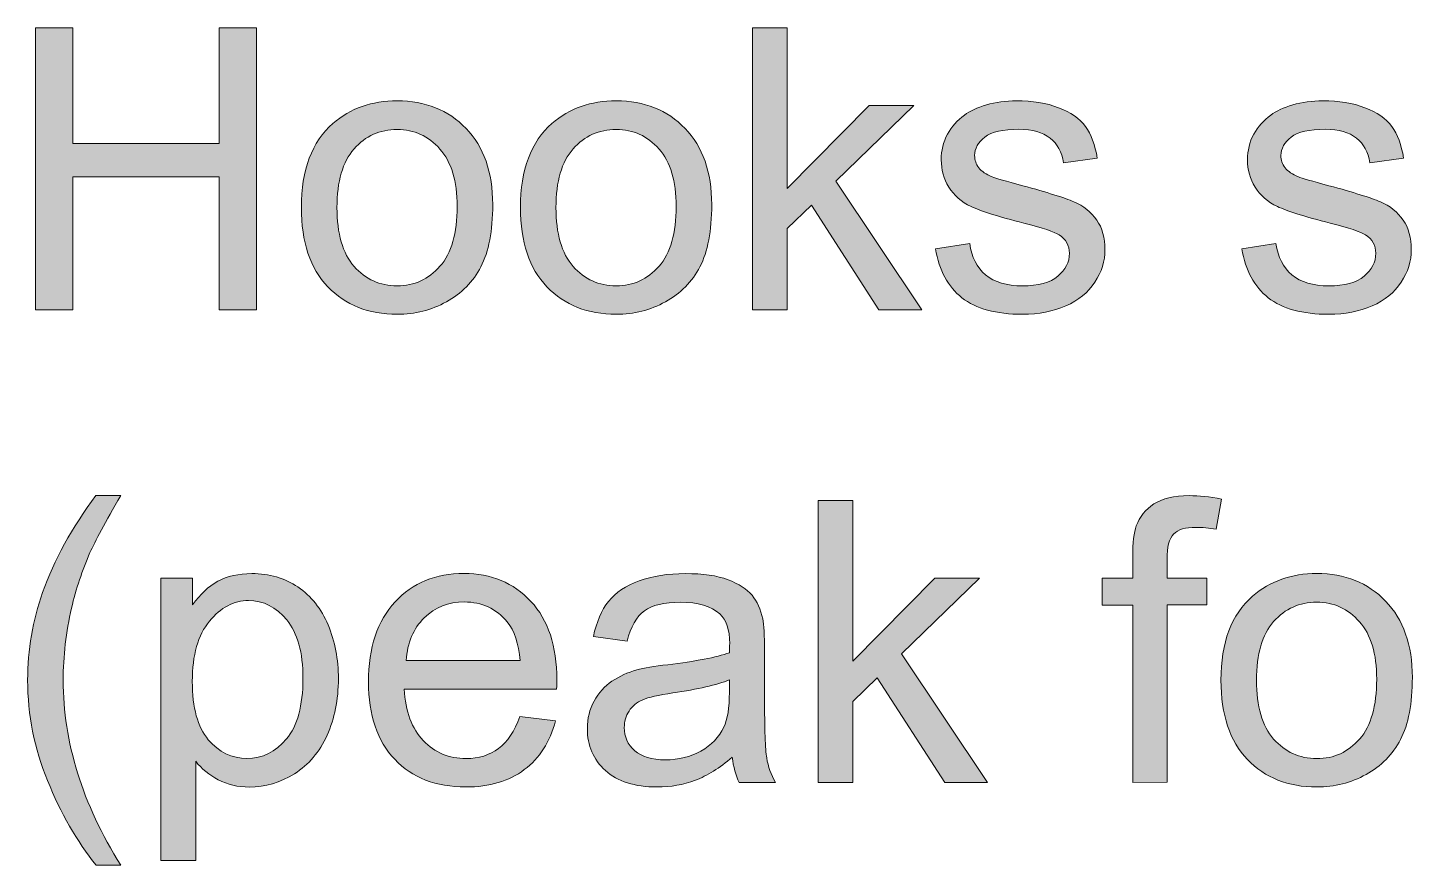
# Model space of a CAD drawing. Header units: inches. Extents: x 247 to 2765, y -1897 to -1110.
# Drawn here: x 1949.31 to 1964.19, y -1300.42 to -1291.42 of the extents above; entities that cross this region are included whole.
import ezdxf

# ---------------------------------------------------------------- set-up
doc = ezdxf.new("R2010")
doc.units = ezdxf.units.IN
doc.header["$MEASUREMENT"] = 0
doc.layers.add('Layer 1', color=7, linetype='Continuous')

# ---------------------------------------------------------------- blocks, each defined once
blk = doc.blocks.new('block 303')
at = {"layer": 'Layer 1', "true_color": 0x3cb54a}
h = blk.add_hatch(color=95, dxfattribs=at)
h.dxf.hatch_style = 2
h.paths.add_polyline_path([(1949.39, -1294.451), (1949.39, -1291.42), (1949.792, -1291.42), (1949.792, -1292.665), (1951.367, -1292.665), (1951.367, -1291.42), (1951.768, -1291.42), (1951.768, -1294.451), (1951.367, -1294.451), (1951.367, -1293.022), (1949.792, -1293.022), (1949.792, -1294.451)])
h = blk.add_hatch(color=95, dxfattribs=at)
h.dxf.hatch_style = 2
h.paths.add_polyline_path([(1957.098, -1294.451), (1957.098, -1291.42), (1957.471, -1291.42), (1957.471, -1293.148), (1958.351, -1292.255), (1958.833, -1292.255), (1957.993, -1293.07), (1958.917, -1294.451), (1958.458, -1294.451), (1957.732, -1293.328), (1957.47, -1293.58), (1957.47, -1294.451)])
h = blk.add_hatch(color=95, dxfattribs=at)
h.dxf.hatch_style = 2
edge = h.paths.add_edge_path()
edge.add_spline(control_points=[(1952.249, -1293.353), (1952.249, -1292.947), (1952.362, -1292.646), (1952.588, -1292.449), (1952.777, -1292.287), (1953.007, -1292.206), (1953.279, -1292.206), (1953.58, -1292.206), (1953.827, -1292.304), (1954.019, -1292.503), (1954.21, -1292.7), (1954.306, -1292.974), (1954.306, -1293.322), (1954.306, -1293.605), (1954.263, -1293.827), (1954.179, -1293.989), (1954.095, -1294.151), (1953.971, -1294.277), (1953.809, -1294.366), (1953.647, -1294.456), (1953.47, -1294.5), (1953.279, -1294.5), (1952.971, -1294.5), (1952.723, -1294.402), (1952.534, -1294.205), (1952.344, -1294.007), (1952.249, -1293.724), (1952.249, -1293.353)], knot_values=[0, 0, 0, 0, 1, 1, 1, 2, 2, 2, 3, 3, 3, 4, 4, 4, 5, 5, 5, 6, 6, 6, 7, 7, 7, 8, 8, 8, 9, 9, 9, 9], degree=3, periodic=1)
edge = h.paths.add_edge_path()
edge.add_spline(control_points=[(1952.632, -1293.353), (1952.632, -1293.634), (1952.693, -1293.845), (1952.815, -1293.985), (1952.938, -1294.124), (1953.092, -1294.195), (1953.279, -1294.195), (1953.463, -1294.195), (1953.617, -1294.124), (1953.739, -1293.984), (1953.863, -1293.843), (1953.923, -1293.629), (1953.923, -1293.341), (1953.923, -1293.069), (1953.862, -1292.864), (1953.738, -1292.724), (1953.615, -1292.584), (1953.462, -1292.514), (1953.279, -1292.514), (1953.092, -1292.514), (1952.938, -1292.583), (1952.815, -1292.723), (1952.693, -1292.862), (1952.632, -1293.072), (1952.632, -1293.353)], knot_values=[0, 0, 0, 0, 1, 1, 1, 2, 2, 2, 3, 3, 3, 4, 4, 4, 5, 5, 5, 6, 6, 6, 7, 7, 7, 8, 8, 8, 8], degree=3, periodic=1)
h = blk.add_hatch(color=95, dxfattribs=at)
h.dxf.hatch_style = 2
edge = h.paths.add_edge_path()
edge.add_spline(control_points=[(1954.604, -1293.353), (1954.604, -1292.947), (1954.717, -1292.646), (1954.943, -1292.449), (1955.131, -1292.287), (1955.362, -1292.206), (1955.633, -1292.206), (1955.935, -1292.206), (1956.182, -1292.304), (1956.373, -1292.503), (1956.565, -1292.7), (1956.66, -1292.974), (1956.66, -1293.322), (1956.66, -1293.605), (1956.618, -1293.827), (1956.533, -1293.989), (1956.449, -1294.151), (1956.325, -1294.277), (1956.163, -1294.366), (1956.002, -1294.456), (1955.824, -1294.5), (1955.633, -1294.5), (1955.326, -1294.5), (1955.078, -1294.402), (1954.888, -1294.205), (1954.699, -1294.007), (1954.604, -1293.724), (1954.604, -1293.353)], knot_values=[0, 0, 0, 0, 1, 1, 1, 2, 2, 2, 3, 3, 3, 4, 4, 4, 5, 5, 5, 6, 6, 6, 7, 7, 7, 8, 8, 8, 9, 9, 9, 9], degree=3, periodic=1)
edge = h.paths.add_edge_path()
edge.add_spline(control_points=[(1954.986, -1293.353), (1954.986, -1293.634), (1955.047, -1293.845), (1955.17, -1293.985), (1955.292, -1294.124), (1955.447, -1294.195), (1955.633, -1294.195), (1955.817, -1294.195), (1955.971, -1294.124), (1956.094, -1293.984), (1956.217, -1293.843), (1956.278, -1293.629), (1956.278, -1293.341), (1956.278, -1293.069), (1956.217, -1292.864), (1956.094, -1292.724), (1955.97, -1292.584), (1955.817, -1292.514), (1955.633, -1292.514), (1955.448, -1292.514), (1955.293, -1292.583), (1955.17, -1292.723), (1955.047, -1292.862), (1954.986, -1293.072), (1954.986, -1293.353)], knot_values=[0, 0, 0, 0, 1, 1, 1, 2, 2, 2, 3, 3, 3, 4, 4, 4, 5, 5, 5, 6, 6, 6, 7, 7, 7, 8, 8, 8, 8], degree=3, periodic=1)
h = blk.add_hatch(color=95, dxfattribs=at)
h.dxf.hatch_style = 2
edge = h.paths.add_edge_path()
edge.add_spline(control_points=[(1959.065, -1293.796), (1959.065, -1293.796), (1959.433, -1293.738), (1959.433, -1293.738), (1959.453, -1293.885), (1959.511, -1293.998), (1959.604, -1294.077), (1959.699, -1294.155), (1959.831, -1294.195), (1960, -1294.195), (1960.171, -1294.195), (1960.298, -1294.16), (1960.381, -1294.09), (1960.463, -1294.021), (1960.505, -1293.939), (1960.505, -1293.845), (1960.505, -1293.762), (1960.468, -1293.695), (1960.395, -1293.647), (1960.344, -1293.614), (1960.217, -1293.572), (1960.015, -1293.521), (1959.743, -1293.452), (1959.553, -1293.392), (1959.448, -1293.342), (1959.343, -1293.292), (1959.263, -1293.222), (1959.208, -1293.133), (1959.153, -1293.044), (1959.127, -1292.946), (1959.127, -1292.839), (1959.127, -1292.741), (1959.149, -1292.65), (1959.193, -1292.566), (1959.238, -1292.483), (1959.299, -1292.414), (1959.377, -1292.359), (1959.435, -1292.316), (1959.513, -1292.28), (1959.613, -1292.25), (1959.713, -1292.221), (1959.82, -1292.206), (1959.935, -1292.206), (1960.107, -1292.206), (1960.258, -1292.23), (1960.388, -1292.28), (1960.518, -1292.33), (1960.615, -1292.397), (1960.676, -1292.482), (1960.738, -1292.566), (1960.781, -1292.68), (1960.804, -1292.822), (1960.804, -1292.822), (1960.441, -1292.871), (1960.441, -1292.871), (1960.424, -1292.758), (1960.376, -1292.67), (1960.297, -1292.607), (1960.218, -1292.543), (1960.106, -1292.512), (1959.962, -1292.512), (1959.791, -1292.512), (1959.669, -1292.539), (1959.596, -1292.596), (1959.523, -1292.652), (1959.486, -1292.719), (1959.486, -1292.794), (1959.486, -1292.843), (1959.501, -1292.886), (1959.531, -1292.925), (1959.562, -1292.964), (1959.61, -1292.998), (1959.674, -1293.023), (1959.711, -1293.037), (1959.82, -1293.069), (1960.003, -1293.119), (1960.266, -1293.189), (1960.45, -1293.247), (1960.554, -1293.292), (1960.658, -1293.336), (1960.739, -1293.401), (1960.798, -1293.487), (1960.858, -1293.572), (1960.887, -1293.678), (1960.887, -1293.805), (1960.887, -1293.929), (1960.851, -1294.046), (1960.779, -1294.155), (1960.706, -1294.265), (1960.602, -1294.35), (1960.465, -1294.41), (1960.329, -1294.47), (1960.175, -1294.5), (1960.002, -1294.5), (1959.716, -1294.5), (1959.499, -1294.441), (1959.349, -1294.322), (1959.2, -1294.204), (1959.106, -1294.029), (1959.065, -1293.796)], knot_values=[0, 0, 0, 0, 1, 1, 1, 2, 2, 2, 3, 3, 3, 4, 4, 4, 5, 5, 5, 6, 6, 6, 7, 7, 7, 8, 8, 8, 9, 9, 9, 10, 10, 10, 11, 11, 11, 12, 12, 12, 13, 13, 13, 14, 14, 14, 15, 15, 15, 16, 16, 16, 17, 17, 17, 18, 18, 18, 19, 19, 19, 20, 20, 20, 21, 21, 21, 22, 22, 22, 23, 23, 23, 24, 24, 24, 25, 25, 25, 26, 26, 26, 27, 27, 27, 28, 28, 28, 29, 29, 29, 30, 30, 30, 31, 31, 31, 32, 32, 32, 33, 33, 33, 33], degree=3, periodic=1)
h = blk.add_hatch(color=95, dxfattribs=at)
h.dxf.hatch_style = 2
edge = h.paths.add_edge_path()
edge.add_spline(control_points=[(1962.357, -1293.796), (1962.357, -1293.796), (1962.725, -1293.738), (1962.725, -1293.738), (1962.746, -1293.885), (1962.804, -1293.998), (1962.897, -1294.077), (1962.992, -1294.155), (1963.124, -1294.195), (1963.293, -1294.195), (1963.464, -1294.195), (1963.591, -1294.16), (1963.673, -1294.09), (1963.756, -1294.021), (1963.798, -1293.939), (1963.798, -1293.845), (1963.798, -1293.762), (1963.761, -1293.695), (1963.688, -1293.647), (1963.637, -1293.614), (1963.51, -1293.572), (1963.308, -1293.521), (1963.035, -1293.452), (1962.846, -1293.392), (1962.74, -1293.342), (1962.636, -1293.292), (1962.555, -1293.222), (1962.5, -1293.133), (1962.446, -1293.044), (1962.419, -1292.946), (1962.419, -1292.839), (1962.419, -1292.741), (1962.441, -1292.65), (1962.486, -1292.566), (1962.531, -1292.483), (1962.592, -1292.414), (1962.67, -1292.359), (1962.727, -1292.316), (1962.806, -1292.28), (1962.906, -1292.25), (1963.006, -1292.221), (1963.113, -1292.206), (1963.228, -1292.206), (1963.4, -1292.206), (1963.551, -1292.23), (1963.681, -1292.28), (1963.811, -1292.33), (1963.908, -1292.397), (1963.969, -1292.482), (1964.031, -1292.566), (1964.074, -1292.68), (1964.097, -1292.822), (1964.097, -1292.822), (1963.733, -1292.871), (1963.733, -1292.871), (1963.717, -1292.758), (1963.669, -1292.67), (1963.59, -1292.607), (1963.511, -1292.543), (1963.399, -1292.512), (1963.254, -1292.512), (1963.084, -1292.512), (1962.962, -1292.539), (1962.889, -1292.596), (1962.816, -1292.652), (1962.778, -1292.719), (1962.778, -1292.794), (1962.778, -1292.843), (1962.794, -1292.886), (1962.824, -1292.925), (1962.855, -1292.964), (1962.902, -1292.998), (1962.966, -1293.023), (1963.003, -1293.037), (1963.113, -1293.069), (1963.295, -1293.119), (1963.559, -1293.189), (1963.743, -1293.247), (1963.847, -1293.292), (1963.951, -1293.336), (1964.032, -1293.401), (1964.091, -1293.487), (1964.151, -1293.572), (1964.18, -1293.678), (1964.18, -1293.805), (1964.18, -1293.929), (1964.144, -1294.046), (1964.071, -1294.155), (1963.999, -1294.265), (1963.895, -1294.35), (1963.758, -1294.41), (1963.622, -1294.47), (1963.467, -1294.5), (1963.295, -1294.5), (1963.009, -1294.5), (1962.792, -1294.441), (1962.642, -1294.322), (1962.493, -1294.204), (1962.398, -1294.029), (1962.357, -1293.796)], knot_values=[0, 0, 0, 0, 1, 1, 1, 2, 2, 2, 3, 3, 3, 4, 4, 4, 5, 5, 5, 6, 6, 6, 7, 7, 7, 8, 8, 8, 9, 9, 9, 10, 10, 10, 11, 11, 11, 12, 12, 12, 13, 13, 13, 14, 14, 14, 15, 15, 15, 16, 16, 16, 17, 17, 17, 18, 18, 18, 19, 19, 19, 20, 20, 20, 21, 21, 21, 22, 22, 22, 23, 23, 23, 24, 24, 24, 25, 25, 25, 26, 26, 26, 27, 27, 27, 28, 28, 28, 29, 29, 29, 30, 30, 30, 31, 31, 31, 32, 32, 32, 33, 33, 33, 33], degree=3, periodic=1)
h = blk.add_hatch(color=95, dxfattribs=at)
h.dxf.hatch_style = 2
edge = h.paths.add_edge_path()
edge.add_spline(control_points=[(1950.042, -1300.422), (1949.837, -1300.163), (1949.663, -1299.859), (1949.52, -1299.512), (1949.379, -1299.165), (1949.307, -1298.805), (1949.307, -1298.433), (1949.307, -1298.105), (1949.36, -1297.791), (1949.467, -1297.49), (1949.591, -1297.142), (1949.782, -1296.794), (1950.041, -1296.448), (1950.041, -1296.448), (1950.308, -1296.448), (1950.308, -1296.448), (1950.141, -1296.735), (1950.031, -1296.94), (1949.977, -1297.062), (1949.893, -1297.252), (1949.827, -1297.452), (1949.778, -1297.658), (1949.719, -1297.915), (1949.689, -1298.175), (1949.689, -1298.434), (1949.689, -1299.098), (1949.895, -1299.76), (1950.307, -1300.422), (1950.307, -1300.422), (1950.042, -1300.422), (1950.042, -1300.422), (1950.042, -1300.422), (1950.042, -1300.422), (1950.042, -1300.422)], knot_values=[0, 0, 0, 0, 1, 1, 1, 2, 2, 2, 3, 3, 3, 4, 4, 4, 5, 5, 5, 6, 6, 6, 7, 7, 7, 8, 8, 8, 9, 9, 9, 10, 10, 10, 11, 11, 11, 11], degree=3, periodic=1)
h = blk.add_hatch(color=95, dxfattribs=at)
h.dxf.hatch_style = 2
edge = h.paths.add_edge_path()
edge.add_spline(control_points=[(1961.185, -1299.531), (1961.185, -1299.531), (1961.185, -1297.625), (1961.185, -1297.625), (1961.185, -1297.625), (1960.856, -1297.625), (1960.856, -1297.625), (1960.856, -1297.625), (1960.856, -1297.336), (1960.856, -1297.336), (1960.856, -1297.336), (1961.185, -1297.336), (1961.185, -1297.336), (1961.185, -1297.336), (1961.185, -1297.103), (1961.185, -1297.103), (1961.185, -1296.955), (1961.198, -1296.845), (1961.224, -1296.773), (1961.26, -1296.677), (1961.322, -1296.599), (1961.413, -1296.539), (1961.503, -1296.479), (1961.629, -1296.449), (1961.792, -1296.449), (1961.897, -1296.449), (1962.013, -1296.461), (1962.139, -1296.486), (1962.139, -1296.486), (1962.084, -1296.81), (1962.084, -1296.81), (1962.006, -1296.797), (1961.933, -1296.79), (1961.864, -1296.79), (1961.752, -1296.79), (1961.671, -1296.813), (1961.625, -1296.862), (1961.577, -1296.91), (1961.554, -1297.001), (1961.554, -1297.133), (1961.554, -1297.133), (1961.554, -1297.335), (1961.554, -1297.335), (1961.554, -1297.335), (1961.982, -1297.335), (1961.982, -1297.335), (1961.982, -1297.335), (1961.982, -1297.624), (1961.982, -1297.624), (1961.982, -1297.624), (1961.554, -1297.624), (1961.554, -1297.624), (1961.554, -1297.624), (1961.554, -1299.53), (1961.554, -1299.53), (1961.554, -1299.53), (1961.185, -1299.531), (1961.185, -1299.531), (1961.185, -1299.531), (1961.185, -1299.531), (1961.185, -1299.531)], knot_values=[0, 0, 0, 0, 1, 1, 1, 2, 2, 2, 3, 3, 3, 4, 4, 4, 5, 5, 5, 6, 6, 6, 7, 7, 7, 8, 8, 8, 9, 9, 9, 10, 10, 10, 11, 11, 11, 12, 12, 12, 13, 13, 13, 14, 14, 14, 15, 15, 15, 16, 16, 16, 17, 17, 17, 18, 18, 18, 19, 19, 19, 20, 20, 20, 20], degree=3, periodic=1)
h = blk.add_hatch(color=95, dxfattribs=at)
h.dxf.hatch_style = 2
h.paths.add_polyline_path([(1957.805, -1299.531), (1957.805, -1296.5), (1958.177, -1296.5), (1958.177, -1298.228), (1959.058, -1297.335), (1959.54, -1297.335), (1958.7, -1298.15), (1959.624, -1299.531), (1959.165, -1299.531), (1958.439, -1298.408), (1958.177, -1298.66), (1958.177, -1299.531)])
h = blk.add_hatch(color=95, dxfattribs=at)
h.dxf.hatch_style = 2
edge = h.paths.add_edge_path()
edge.add_spline(control_points=[(1950.74, -1300.372), (1950.74, -1300.372), (1950.74, -1297.336), (1950.74, -1297.336), (1950.74, -1297.336), (1951.08, -1297.336), (1951.08, -1297.336), (1951.08, -1297.336), (1951.08, -1297.621), (1951.08, -1297.621), (1951.16, -1297.51), (1951.249, -1297.426), (1951.351, -1297.37), (1951.452, -1297.314), (1951.573, -1297.287), (1951.717, -1297.287), (1951.904, -1297.287), (1952.069, -1297.335), (1952.212, -1297.431), (1952.355, -1297.528), (1952.464, -1297.664), (1952.537, -1297.839), (1952.61, -1298.015), (1952.647, -1298.208), (1952.647, -1298.417), (1952.647, -1298.643), (1952.606, -1298.844), (1952.526, -1299.024), (1952.445, -1299.204), (1952.328, -1299.342), (1952.174, -1299.438), (1952.021, -1299.533), (1951.859, -1299.581), (1951.69, -1299.581), (1951.565, -1299.581), (1951.454, -1299.555), (1951.356, -1299.502), (1951.258, -1299.45), (1951.176, -1299.384), (1951.113, -1299.304), (1951.113, -1299.304), (1951.113, -1300.372), (1951.113, -1300.372), (1951.113, -1300.372), (1950.74, -1300.372), (1950.74, -1300.372), (1950.74, -1300.372), (1950.74, -1300.372), (1950.74, -1300.372)], knot_values=[0, 0, 0, 0, 1, 1, 1, 2, 2, 2, 3, 3, 3, 4, 4, 4, 5, 5, 5, 6, 6, 6, 7, 7, 7, 8, 8, 8, 9, 9, 9, 10, 10, 10, 11, 11, 11, 12, 12, 12, 13, 13, 13, 14, 14, 14, 15, 15, 15, 16, 16, 16, 16], degree=3, periodic=1)
edge = h.paths.add_edge_path()
edge.add_spline(control_points=[(1951.077, -1298.445), (1951.077, -1298.728), (1951.134, -1298.937), (1951.249, -1299.072), (1951.363, -1299.206), (1951.502, -1299.274), (1951.664, -1299.274), (1951.83, -1299.274), (1951.971, -1299.204), (1952.089, -1299.064), (1952.207, -1298.924), (1952.266, -1298.707), (1952.266, -1298.414), (1952.266, -1298.134), (1952.208, -1297.925), (1952.093, -1297.785), (1951.978, -1297.647), (1951.841, -1297.577), (1951.681, -1297.577), (1951.523, -1297.577), (1951.382, -1297.651), (1951.261, -1297.799), (1951.138, -1297.947), (1951.077, -1298.163), (1951.077, -1298.445)], knot_values=[0, 0, 0, 0, 1, 1, 1, 2, 2, 2, 3, 3, 3, 4, 4, 4, 5, 5, 5, 6, 6, 6, 7, 7, 7, 8, 8, 8, 8], degree=3, periodic=1)
h = blk.add_hatch(color=95, dxfattribs=at)
h.dxf.hatch_style = 2
edge = h.paths.add_edge_path()
edge.add_spline(control_points=[(1954.598, -1298.824), (1954.598, -1298.824), (1954.982, -1298.871), (1954.982, -1298.871), (1954.922, -1299.096), (1954.809, -1299.27), (1954.645, -1299.394), (1954.481, -1299.518), (1954.272, -1299.58), (1954.017, -1299.58), (1953.696, -1299.58), (1953.441, -1299.481), (1953.253, -1299.283), (1953.065, -1299.085), (1952.971, -1298.808), (1952.971, -1298.452), (1952.971, -1298.082), (1953.066, -1297.796), (1953.256, -1297.591), (1953.446, -1297.387), (1953.693, -1297.286), (1953.997, -1297.286), (1954.29, -1297.286), (1954.53, -1297.385), (1954.716, -1297.586), (1954.902, -1297.785), (1954.995, -1298.066), (1954.995, -1298.429), (1954.995, -1298.452), (1954.995, -1298.484), (1954.993, -1298.528), (1954.993, -1298.528), (1953.355, -1298.528), (1953.355, -1298.528), (1953.369, -1298.77), (1953.437, -1298.954), (1953.56, -1299.082), (1953.683, -1299.21), (1953.836, -1299.275), (1954.019, -1299.275), (1954.156, -1299.275), (1954.272, -1299.238), (1954.368, -1299.167), (1954.465, -1299.095), (1954.541, -1298.981), (1954.598, -1298.824)], knot_values=[0, 0, 0, 0, 1, 1, 1, 2, 2, 2, 3, 3, 3, 4, 4, 4, 5, 5, 5, 6, 6, 6, 7, 7, 7, 8, 8, 8, 9, 9, 9, 10, 10, 10, 11, 11, 11, 12, 12, 12, 13, 13, 13, 14, 14, 14, 15, 15, 15, 15], degree=3, periodic=1)
edge = h.paths.add_edge_path()
edge.add_spline(control_points=[(1953.376, -1298.222), (1953.376, -1298.222), (1954.602, -1298.222), (1954.602, -1298.222), (1954.585, -1298.038), (1954.538, -1297.899), (1954.462, -1297.807), (1954.343, -1297.663), (1954.19, -1297.592), (1954, -1297.592), (1953.83, -1297.592), (1953.686, -1297.649), (1953.569, -1297.763), (1953.453, -1297.878), (1953.388, -1298.031), (1953.376, -1298.222)], knot_values=[0, 0, 0, 0, 1, 1, 1, 2, 2, 2, 3, 3, 3, 4, 4, 4, 5, 5, 5, 5], degree=3, periodic=1)
h = blk.add_hatch(color=95, dxfattribs=at)
h.dxf.hatch_style = 2
edge = h.paths.add_edge_path()
edge.add_spline(control_points=[(1956.881, -1299.26), (1956.744, -1299.377), (1956.611, -1299.459), (1956.484, -1299.508), (1956.356, -1299.557), (1956.219, -1299.58), (1956.073, -1299.58), (1955.832, -1299.58), (1955.647, -1299.521), (1955.517, -1299.403), (1955.388, -1299.285), (1955.323, -1299.135), (1955.323, -1298.952), (1955.323, -1298.844), (1955.347, -1298.747), (1955.396, -1298.658), (1955.445, -1298.569), (1955.509, -1298.497), (1955.588, -1298.444), (1955.668, -1298.39), (1955.757, -1298.349), (1955.856, -1298.322), (1955.929, -1298.302), (1956.04, -1298.284), (1956.187, -1298.266), (1956.488, -1298.23), (1956.709, -1298.187), (1956.851, -1298.138), (1956.852, -1298.087), (1956.853, -1298.055), (1956.853, -1298.041), (1956.853, -1297.889), (1956.818, -1297.783), (1956.747, -1297.721), (1956.652, -1297.637), (1956.511, -1297.595), (1956.324, -1297.595), (1956.149, -1297.595), (1956.019, -1297.626), (1955.936, -1297.688), (1955.852, -1297.749), (1955.791, -1297.857), (1955.751, -1298.013), (1955.751, -1298.013), (1955.388, -1297.963), (1955.388, -1297.963), (1955.421, -1297.808), (1955.475, -1297.681), (1955.551, -1297.586), (1955.627, -1297.49), (1955.736, -1297.417), (1955.88, -1297.365), (1956.023, -1297.313), (1956.189, -1297.287), (1956.378, -1297.287), (1956.565, -1297.287), (1956.718, -1297.309), (1956.835, -1297.353), (1956.952, -1297.397), (1957.038, -1297.453), (1957.093, -1297.52), (1957.148, -1297.587), (1957.187, -1297.671), (1957.209, -1297.773), (1957.221, -1297.837), (1957.228, -1297.951), (1957.228, -1298.117), (1957.228, -1298.117), (1957.228, -1298.613), (1957.228, -1298.613), (1957.228, -1298.958), (1957.235, -1299.178), (1957.251, -1299.268), (1957.267, -1299.359), (1957.298, -1299.448), (1957.345, -1299.532), (1957.345, -1299.532), (1956.956, -1299.532), (1956.956, -1299.532), (1956.918, -1299.453), (1956.892, -1299.364), (1956.881, -1299.26)], knot_values=[0, 0, 0, 0, 1, 1, 1, 2, 2, 2, 3, 3, 3, 4, 4, 4, 5, 5, 5, 6, 6, 6, 7, 7, 7, 8, 8, 8, 9, 9, 9, 10, 10, 10, 11, 11, 11, 12, 12, 12, 13, 13, 13, 14, 14, 14, 15, 15, 15, 16, 16, 16, 17, 17, 17, 18, 18, 18, 19, 19, 19, 20, 20, 20, 21, 21, 21, 22, 22, 22, 23, 23, 23, 24, 24, 24, 25, 25, 25, 26, 26, 26, 27, 27, 27, 27], degree=3, periodic=1)
edge = h.paths.add_edge_path()
edge.add_spline(control_points=[(1956.85, -1298.429), (1956.715, -1298.484), (1956.513, -1298.531), (1956.242, -1298.569), (1956.089, -1298.592), (1955.982, -1298.616), (1955.918, -1298.644), (1955.854, -1298.671), (1955.806, -1298.711), (1955.771, -1298.765), (1955.736, -1298.818), (1955.72, -1298.877), (1955.72, -1298.942), (1955.72, -1299.041), (1955.757, -1299.123), (1955.832, -1299.19), (1955.907, -1299.255), (1956.017, -1299.289), (1956.162, -1299.289), (1956.305, -1299.289), (1956.433, -1299.257), (1956.544, -1299.194), (1956.656, -1299.131), (1956.738, -1299.046), (1956.79, -1298.937), (1956.83, -1298.853), (1956.85, -1298.728), (1956.85, -1298.564), (1956.85, -1298.564), (1956.85, -1298.429), (1956.85, -1298.429)], knot_values=[0, 0, 0, 0, 1, 1, 1, 2, 2, 2, 3, 3, 3, 4, 4, 4, 5, 5, 5, 6, 6, 6, 7, 7, 7, 8, 8, 8, 9, 9, 9, 10, 10, 10, 10], degree=3, periodic=1)
h = blk.add_hatch(color=95, dxfattribs=at)
h.dxf.hatch_style = 2
edge = h.paths.add_edge_path()
edge.add_spline(control_points=[(1962.134, -1298.433), (1962.134, -1298.027), (1962.246, -1297.725), (1962.473, -1297.53), (1962.662, -1297.367), (1962.892, -1297.286), (1963.164, -1297.286), (1963.465, -1297.286), (1963.712, -1297.385), (1963.904, -1297.583), (1964.095, -1297.781), (1964.191, -1298.054), (1964.191, -1298.402), (1964.191, -1298.685), (1964.148, -1298.907), (1964.064, -1299.069), (1963.979, -1299.231), (1963.856, -1299.356), (1963.694, -1299.446), (1963.532, -1299.535), (1963.355, -1299.58), (1963.164, -1299.58), (1962.856, -1299.58), (1962.608, -1299.482), (1962.418, -1299.285), (1962.229, -1299.088), (1962.134, -1298.804), (1962.134, -1298.433)], knot_values=[0, 0, 0, 0, 1, 1, 1, 2, 2, 2, 3, 3, 3, 4, 4, 4, 5, 5, 5, 6, 6, 6, 7, 7, 7, 8, 8, 8, 9, 9, 9, 9], degree=3, periodic=1)
edge = h.paths.add_edge_path()
edge.add_spline(control_points=[(1962.516, -1298.433), (1962.516, -1298.714), (1962.578, -1298.925), (1962.7, -1299.065), (1962.822, -1299.204), (1962.977, -1299.275), (1963.163, -1299.275), (1963.348, -1299.275), (1963.502, -1299.205), (1963.625, -1299.064), (1963.747, -1298.923), (1963.808, -1298.709), (1963.808, -1298.421), (1963.808, -1298.149), (1963.746, -1297.944), (1963.623, -1297.804), (1963.5, -1297.664), (1963.347, -1297.594), (1963.163, -1297.594), (1962.978, -1297.594), (1962.823, -1297.663), (1962.7, -1297.803), (1962.577, -1297.942), (1962.516, -1298.152), (1962.516, -1298.433)], knot_values=[0, 0, 0, 0, 1, 1, 1, 2, 2, 2, 3, 3, 3, 4, 4, 4, 5, 5, 5, 6, 6, 6, 7, 7, 7, 8, 8, 8, 8], degree=3, periodic=1)
at = {"layer": 'Layer 1', "lineweight": 0}
for points in [[(1949.39, -1294.451), (1949.39, -1291.42), (1949.792, -1291.42), (1949.792, -1292.665), (1951.367, -1292.665), (1951.367, -1291.42), (1951.768, -1291.42), (1951.768, -1294.451), (1951.367, -1294.451), (1951.367, -1293.022), (1949.792, -1293.022), (1949.792, -1294.451), (1949.39, -1294.451)], [(1957.098, -1294.451), (1957.098, -1291.42), (1957.471, -1291.42), (1957.471, -1293.148), (1958.351, -1292.255), (1958.833, -1292.255), (1957.993, -1293.07), (1958.917, -1294.451), (1958.458, -1294.451), (1957.732, -1293.328), (1957.47, -1293.58), (1957.47, -1294.451), (1957.098, -1294.451)], [(1957.805, -1299.531), (1957.805, -1296.5), (1958.177, -1296.5), (1958.177, -1298.228), (1959.058, -1297.335), (1959.54, -1297.335), (1958.7, -1298.15), (1959.624, -1299.531), (1959.165, -1299.531), (1958.439, -1298.408), (1958.177, -1298.66), (1958.177, -1299.531), (1957.805, -1299.531)]]:
    blk.add_lwpolyline(points, dxfattribs=at)
for points, knots in [([(1952.249, -1293.353), (1952.249, -1292.947), (1952.362, -1292.646), (1952.588, -1292.449), (1952.777, -1292.287), (1953.007, -1292.206), (1953.279, -1292.206), (1953.58, -1292.206), (1953.827, -1292.304), (1954.019, -1292.503), (1954.21, -1292.7), (1954.306, -1292.974), (1954.306, -1293.322), (1954.306, -1293.605), (1954.263, -1293.827), (1954.179, -1293.989), (1954.095, -1294.151), (1953.971, -1294.277), (1953.809, -1294.366), (1953.647, -1294.456), (1953.47, -1294.5), (1953.279, -1294.5), (1952.971, -1294.5), (1952.723, -1294.402), (1952.534, -1294.205), (1952.344, -1294.007), (1952.249, -1293.724), (1952.249, -1293.353)], [0, 0, 0, 0, 1, 1, 1, 2, 2, 2, 3, 3, 3, 4, 4, 4, 5, 5, 5, 6, 6, 6, 7, 7, 7, 8, 8, 8, 9, 9, 9, 9]), ([(1954.604, -1293.353), (1954.604, -1292.947), (1954.717, -1292.646), (1954.943, -1292.449), (1955.131, -1292.287), (1955.362, -1292.206), (1955.633, -1292.206), (1955.935, -1292.206), (1956.182, -1292.304), (1956.373, -1292.503), (1956.565, -1292.7), (1956.66, -1292.974), (1956.66, -1293.322), (1956.66, -1293.605), (1956.618, -1293.827), (1956.533, -1293.989), (1956.449, -1294.151), (1956.325, -1294.277), (1956.163, -1294.366), (1956.002, -1294.456), (1955.824, -1294.5), (1955.633, -1294.5), (1955.326, -1294.5), (1955.078, -1294.402), (1954.888, -1294.205), (1954.699, -1294.007), (1954.604, -1293.724), (1954.604, -1293.353)], [0, 0, 0, 0, 1, 1, 1, 2, 2, 2, 3, 3, 3, 4, 4, 4, 5, 5, 5, 6, 6, 6, 7, 7, 7, 8, 8, 8, 9, 9, 9, 9]), ([(1959.065, -1293.796), (1959.065, -1293.796), (1959.433, -1293.738), (1959.433, -1293.738), (1959.453, -1293.885), (1959.511, -1293.998), (1959.604, -1294.077), (1959.699, -1294.155), (1959.831, -1294.195), (1960, -1294.195), (1960.171, -1294.195), (1960.298, -1294.16), (1960.381, -1294.09), (1960.463, -1294.021), (1960.505, -1293.939), (1960.505, -1293.845), (1960.505, -1293.762), (1960.468, -1293.695), (1960.395, -1293.647), (1960.344, -1293.614), (1960.217, -1293.572), (1960.015, -1293.521), (1959.743, -1293.452), (1959.553, -1293.392), (1959.448, -1293.342), (1959.343, -1293.292), (1959.263, -1293.222), (1959.208, -1293.133), (1959.153, -1293.044), (1959.127, -1292.946), (1959.127, -1292.839), (1959.127, -1292.741), (1959.149, -1292.65), (1959.193, -1292.566), (1959.238, -1292.483), (1959.299, -1292.414), (1959.377, -1292.359), (1959.435, -1292.316), (1959.513, -1292.28), (1959.613, -1292.25), (1959.713, -1292.221), (1959.82, -1292.206), (1959.935, -1292.206), (1960.107, -1292.206), (1960.258, -1292.23), (1960.388, -1292.28), (1960.518, -1292.33), (1960.615, -1292.397), (1960.676, -1292.482), (1960.738, -1292.566), (1960.781, -1292.68), (1960.804, -1292.822), (1960.804, -1292.822), (1960.441, -1292.871), (1960.441, -1292.871), (1960.424, -1292.758), (1960.376, -1292.67), (1960.297, -1292.607), (1960.218, -1292.543), (1960.106, -1292.512), (1959.962, -1292.512), (1959.791, -1292.512), (1959.669, -1292.539), (1959.596, -1292.596), (1959.523, -1292.652), (1959.486, -1292.719), (1959.486, -1292.794), (1959.486, -1292.843), (1959.501, -1292.886), (1959.531, -1292.925), (1959.562, -1292.964), (1959.61, -1292.998), (1959.674, -1293.023), (1959.711, -1293.037), (1959.82, -1293.069), (1960.003, -1293.119), (1960.266, -1293.189), (1960.45, -1293.247), (1960.554, -1293.292), (1960.658, -1293.336), (1960.739, -1293.401), (1960.798, -1293.487), (1960.858, -1293.572), (1960.887, -1293.678), (1960.887, -1293.805), (1960.887, -1293.929), (1960.851, -1294.046), (1960.779, -1294.155), (1960.706, -1294.265), (1960.602, -1294.35), (1960.465, -1294.41), (1960.329, -1294.47), (1960.175, -1294.5), (1960.002, -1294.5), (1959.716, -1294.5), (1959.499, -1294.441), (1959.349, -1294.322), (1959.2, -1294.204), (1959.106, -1294.029), (1959.065, -1293.796)], [0, 0, 0, 0, 1, 1, 1, 2, 2, 2, 3, 3, 3, 4, 4, 4, 5, 5, 5, 6, 6, 6, 7, 7, 7, 8, 8, 8, 9, 9, 9, 10, 10, 10, 11, 11, 11, 12, 12, 12, 13, 13, 13, 14, 14, 14, 15, 15, 15, 16, 16, 16, 17, 17, 17, 18, 18, 18, 19, 19, 19, 20, 20, 20, 21, 21, 21, 22, 22, 22, 23, 23, 23, 24, 24, 24, 25, 25, 25, 26, 26, 26, 27, 27, 27, 28, 28, 28, 29, 29, 29, 30, 30, 30, 31, 31, 31, 32, 32, 32, 33, 33, 33, 33]), ([(1962.357, -1293.796), (1962.357, -1293.796), (1962.725, -1293.738), (1962.725, -1293.738), (1962.746, -1293.885), (1962.804, -1293.998), (1962.897, -1294.077), (1962.992, -1294.155), (1963.124, -1294.195), (1963.293, -1294.195), (1963.464, -1294.195), (1963.591, -1294.16), (1963.673, -1294.09), (1963.756, -1294.021), (1963.798, -1293.939), (1963.798, -1293.845), (1963.798, -1293.762), (1963.761, -1293.695), (1963.688, -1293.647), (1963.637, -1293.614), (1963.51, -1293.572), (1963.308, -1293.521), (1963.035, -1293.452), (1962.846, -1293.392), (1962.74, -1293.342), (1962.636, -1293.292), (1962.555, -1293.222), (1962.5, -1293.133), (1962.446, -1293.044), (1962.419, -1292.946), (1962.419, -1292.839), (1962.419, -1292.741), (1962.441, -1292.65), (1962.486, -1292.566), (1962.531, -1292.483), (1962.592, -1292.414), (1962.67, -1292.359), (1962.727, -1292.316), (1962.806, -1292.28), (1962.906, -1292.25), (1963.006, -1292.221), (1963.113, -1292.206), (1963.228, -1292.206), (1963.4, -1292.206), (1963.551, -1292.23), (1963.681, -1292.28), (1963.811, -1292.33), (1963.908, -1292.397), (1963.969, -1292.482), (1964.031, -1292.566), (1964.074, -1292.68), (1964.097, -1292.822), (1964.097, -1292.822), (1963.733, -1292.871), (1963.733, -1292.871), (1963.717, -1292.758), (1963.669, -1292.67), (1963.59, -1292.607), (1963.511, -1292.543), (1963.399, -1292.512), (1963.254, -1292.512), (1963.084, -1292.512), (1962.962, -1292.539), (1962.889, -1292.596), (1962.816, -1292.652), (1962.778, -1292.719), (1962.778, -1292.794), (1962.778, -1292.843), (1962.794, -1292.886), (1962.824, -1292.925), (1962.855, -1292.964), (1962.902, -1292.998), (1962.966, -1293.023), (1963.003, -1293.037), (1963.113, -1293.069), (1963.295, -1293.119), (1963.559, -1293.189), (1963.743, -1293.247), (1963.847, -1293.292), (1963.951, -1293.336), (1964.032, -1293.401), (1964.091, -1293.487), (1964.151, -1293.572), (1964.18, -1293.678), (1964.18, -1293.805), (1964.18, -1293.929), (1964.144, -1294.046), (1964.071, -1294.155), (1963.999, -1294.265), (1963.895, -1294.35), (1963.758, -1294.41), (1963.622, -1294.47), (1963.467, -1294.5), (1963.295, -1294.5), (1963.009, -1294.5), (1962.792, -1294.441), (1962.642, -1294.322), (1962.493, -1294.204), (1962.398, -1294.029), (1962.357, -1293.796)], [0, 0, 0, 0, 1, 1, 1, 2, 2, 2, 3, 3, 3, 4, 4, 4, 5, 5, 5, 6, 6, 6, 7, 7, 7, 8, 8, 8, 9, 9, 9, 10, 10, 10, 11, 11, 11, 12, 12, 12, 13, 13, 13, 14, 14, 14, 15, 15, 15, 16, 16, 16, 17, 17, 17, 18, 18, 18, 19, 19, 19, 20, 20, 20, 21, 21, 21, 22, 22, 22, 23, 23, 23, 24, 24, 24, 25, 25, 25, 26, 26, 26, 27, 27, 27, 28, 28, 28, 29, 29, 29, 30, 30, 30, 31, 31, 31, 32, 32, 32, 33, 33, 33, 33]), ([(1952.632, -1293.353), (1952.632, -1293.634), (1952.693, -1293.845), (1952.815, -1293.985), (1952.938, -1294.124), (1953.092, -1294.195), (1953.279, -1294.195), (1953.463, -1294.195), (1953.617, -1294.124), (1953.739, -1293.984), (1953.863, -1293.843), (1953.923, -1293.629), (1953.923, -1293.341), (1953.923, -1293.069), (1953.862, -1292.864), (1953.738, -1292.724), (1953.615, -1292.584), (1953.462, -1292.514), (1953.279, -1292.514), (1953.092, -1292.514), (1952.938, -1292.583), (1952.815, -1292.723), (1952.693, -1292.862), (1952.632, -1293.072), (1952.632, -1293.353)], [0, 0, 0, 0, 1, 1, 1, 2, 2, 2, 3, 3, 3, 4, 4, 4, 5, 5, 5, 6, 6, 6, 7, 7, 7, 8, 8, 8, 8]), ([(1954.986, -1293.353), (1954.986, -1293.634), (1955.047, -1293.845), (1955.17, -1293.985), (1955.292, -1294.124), (1955.447, -1294.195), (1955.633, -1294.195), (1955.817, -1294.195), (1955.971, -1294.124), (1956.094, -1293.984), (1956.217, -1293.843), (1956.278, -1293.629), (1956.278, -1293.341), (1956.278, -1293.069), (1956.217, -1292.864), (1956.094, -1292.724), (1955.97, -1292.584), (1955.817, -1292.514), (1955.633, -1292.514), (1955.448, -1292.514), (1955.293, -1292.583), (1955.17, -1292.723), (1955.047, -1292.862), (1954.986, -1293.072), (1954.986, -1293.353)], [0, 0, 0, 0, 1, 1, 1, 2, 2, 2, 3, 3, 3, 4, 4, 4, 5, 5, 5, 6, 6, 6, 7, 7, 7, 8, 8, 8, 8]), ([(1950.042, -1300.422), (1949.837, -1300.163), (1949.663, -1299.859), (1949.52, -1299.512), (1949.379, -1299.165), (1949.307, -1298.805), (1949.307, -1298.433), (1949.307, -1298.105), (1949.36, -1297.791), (1949.467, -1297.49), (1949.591, -1297.142), (1949.782, -1296.794), (1950.041, -1296.448), (1950.041, -1296.448), (1950.308, -1296.448), (1950.308, -1296.448), (1950.141, -1296.735), (1950.031, -1296.94), (1949.977, -1297.062), (1949.893, -1297.252), (1949.827, -1297.452), (1949.778, -1297.658), (1949.719, -1297.915), (1949.689, -1298.175), (1949.689, -1298.434), (1949.689, -1299.098), (1949.895, -1299.76), (1950.307, -1300.422), (1950.307, -1300.422), (1950.042, -1300.422), (1950.042, -1300.422), (1950.042, -1300.422), (1950.042, -1300.422), (1950.042, -1300.422)], [0, 0, 0, 0, 1, 1, 1, 2, 2, 2, 3, 3, 3, 4, 4, 4, 5, 5, 5, 6, 6, 6, 7, 7, 7, 8, 8, 8, 9, 9, 9, 10, 10, 10, 11, 11, 11, 11]), ([(1961.185, -1299.531), (1961.185, -1299.531), (1961.185, -1297.625), (1961.185, -1297.625), (1961.185, -1297.625), (1960.856, -1297.625), (1960.856, -1297.625), (1960.856, -1297.625), (1960.856, -1297.336), (1960.856, -1297.336), (1960.856, -1297.336), (1961.185, -1297.336), (1961.185, -1297.336), (1961.185, -1297.336), (1961.185, -1297.103), (1961.185, -1297.103), (1961.185, -1296.955), (1961.198, -1296.845), (1961.224, -1296.773), (1961.26, -1296.677), (1961.322, -1296.599), (1961.413, -1296.539), (1961.503, -1296.479), (1961.629, -1296.449), (1961.792, -1296.449), (1961.897, -1296.449), (1962.013, -1296.461), (1962.139, -1296.486), (1962.139, -1296.486), (1962.084, -1296.81), (1962.084, -1296.81), (1962.006, -1296.797), (1961.933, -1296.79), (1961.864, -1296.79), (1961.752, -1296.79), (1961.671, -1296.813), (1961.625, -1296.862), (1961.577, -1296.91), (1961.554, -1297.001), (1961.554, -1297.133), (1961.554, -1297.133), (1961.554, -1297.335), (1961.554, -1297.335), (1961.554, -1297.335), (1961.982, -1297.335), (1961.982, -1297.335), (1961.982, -1297.335), (1961.982, -1297.624), (1961.982, -1297.624), (1961.982, -1297.624), (1961.554, -1297.624), (1961.554, -1297.624), (1961.554, -1297.624), (1961.554, -1299.53), (1961.554, -1299.53), (1961.554, -1299.53), (1961.185, -1299.531), (1961.185, -1299.531), (1961.185, -1299.531), (1961.185, -1299.531), (1961.185, -1299.531)], [0, 0, 0, 0, 1, 1, 1, 2, 2, 2, 3, 3, 3, 4, 4, 4, 5, 5, 5, 6, 6, 6, 7, 7, 7, 8, 8, 8, 9, 9, 9, 10, 10, 10, 11, 11, 11, 12, 12, 12, 13, 13, 13, 14, 14, 14, 15, 15, 15, 16, 16, 16, 17, 17, 17, 18, 18, 18, 19, 19, 19, 20, 20, 20, 20]), ([(1950.74, -1300.372), (1950.74, -1300.372), (1950.74, -1297.336), (1950.74, -1297.336), (1950.74, -1297.336), (1951.08, -1297.336), (1951.08, -1297.336), (1951.08, -1297.336), (1951.08, -1297.621), (1951.08, -1297.621), (1951.16, -1297.51), (1951.249, -1297.426), (1951.351, -1297.37), (1951.452, -1297.314), (1951.573, -1297.287), (1951.717, -1297.287), (1951.904, -1297.287), (1952.069, -1297.335), (1952.212, -1297.431), (1952.355, -1297.528), (1952.464, -1297.664), (1952.537, -1297.839), (1952.61, -1298.015), (1952.647, -1298.208), (1952.647, -1298.417), (1952.647, -1298.643), (1952.606, -1298.844), (1952.526, -1299.024), (1952.445, -1299.204), (1952.328, -1299.342), (1952.174, -1299.438), (1952.021, -1299.533), (1951.859, -1299.581), (1951.69, -1299.581), (1951.565, -1299.581), (1951.454, -1299.555), (1951.356, -1299.502), (1951.258, -1299.45), (1951.176, -1299.384), (1951.113, -1299.304), (1951.113, -1299.304), (1951.113, -1300.372), (1951.113, -1300.372), (1951.113, -1300.372), (1950.74, -1300.372), (1950.74, -1300.372), (1950.74, -1300.372), (1950.74, -1300.372), (1950.74, -1300.372)], [0, 0, 0, 0, 1, 1, 1, 2, 2, 2, 3, 3, 3, 4, 4, 4, 5, 5, 5, 6, 6, 6, 7, 7, 7, 8, 8, 8, 9, 9, 9, 10, 10, 10, 11, 11, 11, 12, 12, 12, 13, 13, 13, 14, 14, 14, 15, 15, 15, 16, 16, 16, 16]), ([(1954.598, -1298.824), (1954.598, -1298.824), (1954.982, -1298.871), (1954.982, -1298.871), (1954.922, -1299.096), (1954.809, -1299.27), (1954.645, -1299.394), (1954.481, -1299.518), (1954.272, -1299.58), (1954.017, -1299.58), (1953.696, -1299.58), (1953.441, -1299.481), (1953.253, -1299.283), (1953.065, -1299.085), (1952.971, -1298.808), (1952.971, -1298.452), (1952.971, -1298.082), (1953.066, -1297.796), (1953.256, -1297.591), (1953.446, -1297.387), (1953.693, -1297.286), (1953.997, -1297.286), (1954.29, -1297.286), (1954.53, -1297.385), (1954.716, -1297.586), (1954.902, -1297.785), (1954.995, -1298.066), (1954.995, -1298.429), (1954.995, -1298.452), (1954.995, -1298.484), (1954.993, -1298.528), (1954.993, -1298.528), (1953.355, -1298.528), (1953.355, -1298.528), (1953.369, -1298.77), (1953.437, -1298.954), (1953.56, -1299.082), (1953.683, -1299.21), (1953.836, -1299.275), (1954.019, -1299.275), (1954.156, -1299.275), (1954.272, -1299.238), (1954.368, -1299.167), (1954.465, -1299.095), (1954.541, -1298.981), (1954.598, -1298.824)], [0, 0, 0, 0, 1, 1, 1, 2, 2, 2, 3, 3, 3, 4, 4, 4, 5, 5, 5, 6, 6, 6, 7, 7, 7, 8, 8, 8, 9, 9, 9, 10, 10, 10, 11, 11, 11, 12, 12, 12, 13, 13, 13, 14, 14, 14, 15, 15, 15, 15]), ([(1956.881, -1299.26), (1956.744, -1299.377), (1956.611, -1299.459), (1956.484, -1299.508), (1956.356, -1299.557), (1956.219, -1299.58), (1956.073, -1299.58), (1955.832, -1299.58), (1955.647, -1299.521), (1955.517, -1299.403), (1955.388, -1299.285), (1955.323, -1299.135), (1955.323, -1298.952), (1955.323, -1298.844), (1955.347, -1298.747), (1955.396, -1298.658), (1955.445, -1298.569), (1955.509, -1298.497), (1955.588, -1298.444), (1955.668, -1298.39), (1955.757, -1298.349), (1955.856, -1298.322), (1955.929, -1298.302), (1956.04, -1298.284), (1956.187, -1298.266), (1956.488, -1298.23), (1956.709, -1298.187), (1956.851, -1298.138), (1956.852, -1298.087), (1956.853, -1298.055), (1956.853, -1298.041), (1956.853, -1297.889), (1956.818, -1297.783), (1956.747, -1297.721), (1956.652, -1297.637), (1956.511, -1297.595), (1956.324, -1297.595), (1956.149, -1297.595), (1956.019, -1297.626), (1955.936, -1297.688), (1955.852, -1297.749), (1955.791, -1297.857), (1955.751, -1298.013), (1955.751, -1298.013), (1955.388, -1297.963), (1955.388, -1297.963), (1955.421, -1297.808), (1955.475, -1297.681), (1955.551, -1297.586), (1955.627, -1297.49), (1955.736, -1297.417), (1955.88, -1297.365), (1956.023, -1297.313), (1956.189, -1297.287), (1956.378, -1297.287), (1956.565, -1297.287), (1956.718, -1297.309), (1956.835, -1297.353), (1956.952, -1297.397), (1957.038, -1297.453), (1957.093, -1297.52), (1957.148, -1297.587), (1957.187, -1297.671), (1957.209, -1297.773), (1957.221, -1297.837), (1957.228, -1297.951), (1957.228, -1298.117), (1957.228, -1298.117), (1957.228, -1298.613), (1957.228, -1298.613), (1957.228, -1298.958), (1957.235, -1299.178), (1957.251, -1299.268), (1957.267, -1299.359), (1957.298, -1299.448), (1957.345, -1299.532), (1957.345, -1299.532), (1956.956, -1299.532), (1956.956, -1299.532), (1956.918, -1299.453), (1956.892, -1299.364), (1956.881, -1299.26)], [0, 0, 0, 0, 1, 1, 1, 2, 2, 2, 3, 3, 3, 4, 4, 4, 5, 5, 5, 6, 6, 6, 7, 7, 7, 8, 8, 8, 9, 9, 9, 10, 10, 10, 11, 11, 11, 12, 12, 12, 13, 13, 13, 14, 14, 14, 15, 15, 15, 16, 16, 16, 17, 17, 17, 18, 18, 18, 19, 19, 19, 20, 20, 20, 21, 21, 21, 22, 22, 22, 23, 23, 23, 24, 24, 24, 25, 25, 25, 26, 26, 26, 27, 27, 27, 27]), ([(1962.134, -1298.433), (1962.134, -1298.027), (1962.246, -1297.725), (1962.473, -1297.53), (1962.662, -1297.367), (1962.892, -1297.286), (1963.164, -1297.286), (1963.465, -1297.286), (1963.712, -1297.385), (1963.904, -1297.583), (1964.095, -1297.781), (1964.191, -1298.054), (1964.191, -1298.402), (1964.191, -1298.685), (1964.148, -1298.907), (1964.064, -1299.069), (1963.979, -1299.231), (1963.856, -1299.356), (1963.694, -1299.446), (1963.532, -1299.535), (1963.355, -1299.58), (1963.164, -1299.58), (1962.856, -1299.58), (1962.608, -1299.482), (1962.418, -1299.285), (1962.229, -1299.088), (1962.134, -1298.804), (1962.134, -1298.433)], [0, 0, 0, 0, 1, 1, 1, 2, 2, 2, 3, 3, 3, 4, 4, 4, 5, 5, 5, 6, 6, 6, 7, 7, 7, 8, 8, 8, 9, 9, 9, 9]), ([(1951.077, -1298.445), (1951.077, -1298.728), (1951.134, -1298.937), (1951.249, -1299.072), (1951.363, -1299.206), (1951.502, -1299.274), (1951.664, -1299.274), (1951.83, -1299.274), (1951.971, -1299.204), (1952.089, -1299.064), (1952.207, -1298.924), (1952.266, -1298.707), (1952.266, -1298.414), (1952.266, -1298.134), (1952.208, -1297.925), (1952.093, -1297.785), (1951.978, -1297.647), (1951.841, -1297.577), (1951.681, -1297.577), (1951.523, -1297.577), (1951.382, -1297.651), (1951.261, -1297.799), (1951.138, -1297.947), (1951.077, -1298.163), (1951.077, -1298.445)], [0, 0, 0, 0, 1, 1, 1, 2, 2, 2, 3, 3, 3, 4, 4, 4, 5, 5, 5, 6, 6, 6, 7, 7, 7, 8, 8, 8, 8]), ([(1953.376, -1298.222), (1953.376, -1298.222), (1954.602, -1298.222), (1954.602, -1298.222), (1954.585, -1298.038), (1954.538, -1297.899), (1954.462, -1297.807), (1954.343, -1297.663), (1954.19, -1297.592), (1954, -1297.592), (1953.83, -1297.592), (1953.686, -1297.649), (1953.569, -1297.763), (1953.453, -1297.878), (1953.388, -1298.031), (1953.376, -1298.222)], [0, 0, 0, 0, 1, 1, 1, 2, 2, 2, 3, 3, 3, 4, 4, 4, 5, 5, 5, 5]), ([(1962.516, -1298.433), (1962.516, -1298.714), (1962.578, -1298.925), (1962.7, -1299.065), (1962.822, -1299.204), (1962.977, -1299.275), (1963.163, -1299.275), (1963.348, -1299.275), (1963.502, -1299.205), (1963.625, -1299.064), (1963.747, -1298.923), (1963.808, -1298.709), (1963.808, -1298.421), (1963.808, -1298.149), (1963.746, -1297.944), (1963.623, -1297.804), (1963.5, -1297.664), (1963.347, -1297.594), (1963.163, -1297.594), (1962.978, -1297.594), (1962.823, -1297.663), (1962.7, -1297.803), (1962.577, -1297.942), (1962.516, -1298.152), (1962.516, -1298.433)], [0, 0, 0, 0, 1, 1, 1, 2, 2, 2, 3, 3, 3, 4, 4, 4, 5, 5, 5, 6, 6, 6, 7, 7, 7, 8, 8, 8, 8]), ([(1956.85, -1298.429), (1956.715, -1298.484), (1956.513, -1298.531), (1956.242, -1298.569), (1956.089, -1298.592), (1955.982, -1298.616), (1955.918, -1298.644), (1955.854, -1298.671), (1955.806, -1298.711), (1955.771, -1298.765), (1955.736, -1298.818), (1955.72, -1298.877), (1955.72, -1298.942), (1955.72, -1299.041), (1955.757, -1299.123), (1955.832, -1299.19), (1955.907, -1299.255), (1956.017, -1299.289), (1956.162, -1299.289), (1956.305, -1299.289), (1956.433, -1299.257), (1956.544, -1299.194), (1956.656, -1299.131), (1956.738, -1299.046), (1956.79, -1298.937), (1956.83, -1298.853), (1956.85, -1298.728), (1956.85, -1298.564), (1956.85, -1298.564), (1956.85, -1298.429), (1956.85, -1298.429)], [0, 0, 0, 0, 1, 1, 1, 2, 2, 2, 3, 3, 3, 4, 4, 4, 5, 5, 5, 6, 6, 6, 7, 7, 7, 8, 8, 8, 9, 9, 9, 10, 10, 10, 10])]:
    blk.add_open_spline(points, degree=3, knots=knots, dxfattribs=at)

msp = doc.modelspace()

# ---------------------------------------------------------------- block references
at = {"layer": 'Layer 1'}
msp.add_blockref('block 303', (0, 0), dxfattribs=at)

doc.saveas('drawing.dxf')
